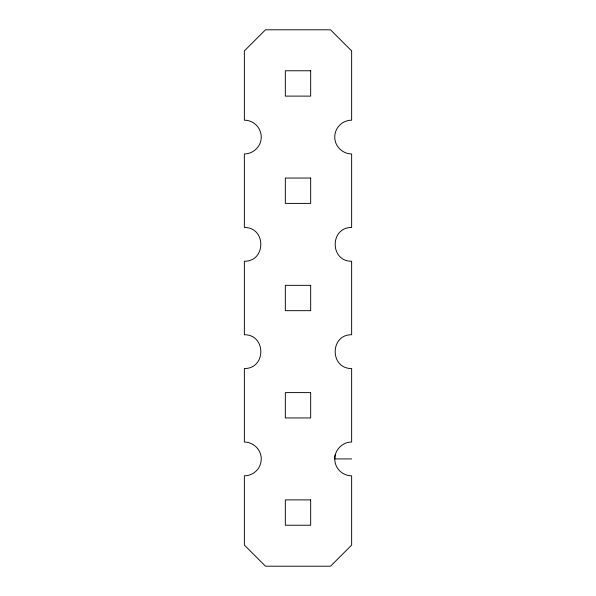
<?xml version="1.0" encoding="UTF-8"?>
<svg xmlns="http://www.w3.org/2000/svg" width="596" height="596" viewBox="0 0 596 596"><rect width="100%" height="100%" fill="white"/><g stroke="black" fill="none" stroke-linecap="round" stroke-linejoin="round"><path stroke-width="0.89" d="M335.325 454.547A16.897 16.897 0 0 0 351.64 475.817L351.64 545.079L330.519 566.2L265.481 566.2L244.36 545.079L244.36 475.817A16.897 16.897 0 0 0 260.675 454.547C258.709 447.343 251.825 442.068 244.36 442.023L244.36 368.537C266.293 368.76 266.293 334.52 244.36 334.743L244.36 261.257C266.293 261.48 266.293 227.24 244.36 227.463L244.36 153.977C251.825 153.932 258.709 148.657 260.675 141.453A16.897 16.897 0 0 0 244.36 120.183L244.36 50.921L265.481 29.8L330.519 29.8L351.64 50.921L351.64 120.183A16.897 16.897 0 0 0 335.325 141.453C337.291 148.657 344.175 153.932 351.64 153.977L351.64 227.463C329.707 227.24 329.707 261.48 351.64 261.257L351.64 334.743C329.707 334.52 329.707 368.76 351.64 368.537L351.64 442.023C342.596 441.971 334.691 449.876 334.743 458.92L351.64 458.92M310.672 70.768L285.328 70.768L285.328 96.112L310.672 96.112L310.672 70.768M310.672 178.048L285.328 178.048L285.328 203.392L310.672 203.392L310.672 178.048M310.672 285.328L285.328 285.328L285.328 310.672L310.672 310.672L310.672 285.328M310.672 392.608L285.328 392.608L285.328 417.952L310.672 417.952L310.672 392.608M310.672 499.888L285.328 499.888L285.328 525.232L310.672 525.232L310.672 499.888"/></g></svg>
